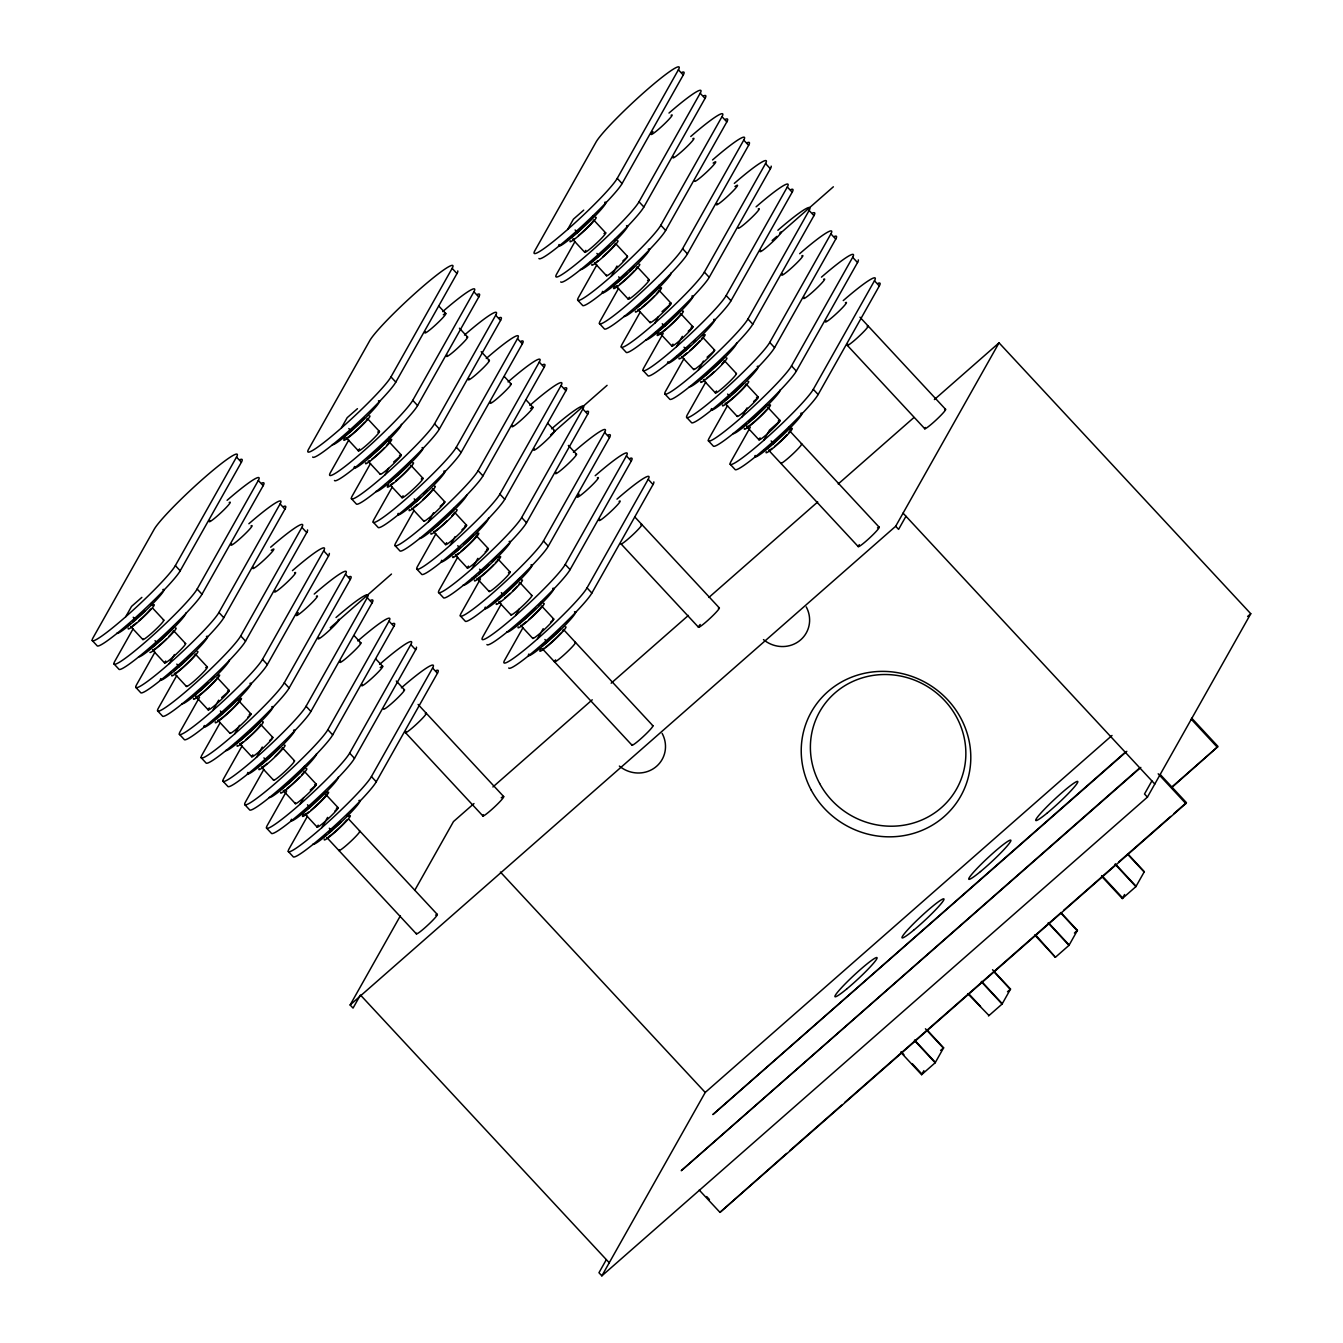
<?xml version="1.0" encoding="UTF-8"?>
<svg xmlns="http://www.w3.org/2000/svg" width="1343" height="1343" viewBox="0 0 1343 1343"><rect width="100%" height="100%" fill="white"/><g stroke="black" fill="none" stroke-linecap="round" stroke-linejoin="round"><path stroke-width="1.5" d="M92.231 640.51L97.082 645.714A57.145 5.456 -42.9 0 0 136.046 617.058A57.145 5.456 -42.9 0 0 180.197 570.809L241.371 462.261L236.519 457.056A57.145 5.456 -42.9 0 0 203.783 478.209A57.145 5.456 -42.9 0 0 154.176 529.31L93.02 637.858A57.145 5.456 -42.9 0 0 125.755 616.706L131.547 606.415L141.854 597.383M133.142 628.742L114.793 661.293A57.145 5.456 -42.9 0 0 147.545 640.141A57.145 5.456 -42.9 0 0 197.152 589.04L258.309 480.492L263.161 485.696L201.987 594.244A57.145 5.456 -42.9 0 1 157.819 640.51A57.145 5.456 -42.9 0 1 118.855 669.15L114.021 663.946M125.755 616.706A57.145 5.456 -42.9 0 0 175.362 565.604L236.519 457.056M154.932 652.178L136.583 684.745A57.145 5.456 -42.9 0 0 169.319 663.576A57.145 5.456 -42.9 0 0 218.926 612.475L280.099 503.927L284.934 509.148L223.777 617.696A57.145 5.456 -42.9 0 1 179.609 663.946A57.145 5.456 -42.9 0 1 140.646 692.602L135.811 687.381M169.319 663.576L174.422 654.545M176.722 675.613L158.373 708.181A57.145 5.456 -42.9 0 0 191.109 687.028A57.145 5.456 -42.9 0 0 240.716 635.927L301.873 527.379L306.724 532.583L245.551 641.131A57.145 5.456 -42.9 0 1 201.4 687.398A57.145 5.456 -42.9 0 1 162.436 716.037L157.584 710.833M312.684 457.006A57.145 5.456 -42.9 0 0 351.648 428.367A57.145 5.456 -42.9 0 0 395.816 382.1L456.973 273.552L452.138 268.348A57.145 5.456 -42.9 0 0 419.402 289.5A57.145 5.456 -42.9 0 0 369.778 340.602L308.621 449.15A57.145 5.456 -42.9 0 0 341.357 427.997L347.166 417.707L357.456 408.675M199.519 697.252L180.147 731.616A57.145 5.456 -42.9 0 0 212.882 710.464A57.145 5.456 -42.9 0 0 262.506 659.363L323.663 550.815L328.498 556.019L267.341 664.567A57.145 5.456 -42.9 0 1 223.173 710.833A57.145 5.456 -42.9 0 1 184.209 739.473L179.374 734.268M348.76 440.034L330.412 472.602A57.145 5.456 -42.9 0 0 363.147 451.433A57.145 5.456 -42.9 0 0 412.754 400.332L473.911 291.784L478.763 297.004L417.589 405.552A57.145 5.456 -42.9 0 1 373.438 451.802A57.145 5.456 -42.9 0 1 334.474 480.458M341.357 427.997A57.145 5.456 -42.9 0 0 390.964 376.896L452.138 268.348M212.882 710.464L218.691 700.173M220.286 722.5L201.937 755.068A57.145 5.456 -42.9 0 0 234.672 733.916A57.145 5.456 -42.9 0 0 284.28 682.798L345.453 574.25L350.288 579.471L289.131 688.019A57.145 5.456 -42.9 0 1 244.963 734.268A57.145 5.456 -42.9 0 1 205.999 762.925L201.165 757.704M370.534 463.469L352.185 496.037A57.145 5.456 -42.9 0 0 384.921 474.885A57.145 5.456 -42.9 0 0 434.544 423.784L495.701 315.236L500.536 320.44L439.379 428.988A57.145 5.456 -42.9 0 1 395.211 475.254A57.145 5.456 -42.9 0 1 356.248 503.894L351.413 498.689M234.672 733.916L239.507 725.338M384.921 474.885L388.614 468.338M242.076 745.936L223.727 778.504A57.145 5.456 -42.9 0 0 256.463 757.351A57.145 5.456 -42.9 0 0 306.07 706.25L367.227 597.702L372.078 602.906L310.904 711.454A57.145 5.456 -42.9 0 1 266.753 757.721A57.145 5.456 -42.9 0 1 227.79 786.36L222.938 781.156M392.324 486.921L373.975 519.472A57.145 5.456 -42.9 0 0 406.711 498.32A57.145 5.456 -42.9 0 0 456.318 447.219L517.491 338.671L522.326 343.875L461.169 452.423A57.145 5.456 -42.9 0 1 417.002 498.689A57.145 5.456 -42.9 0 1 378.038 527.329L373.186 522.125M256.463 757.351L262.254 747.061M538.946 258.46A57.145 5.456 -42.9 0 0 577.91 229.821A57.145 5.456 -42.9 0 0 622.078 183.555L683.251 75.007L678.4 69.802A57.145 5.456 -42.9 0 0 645.664 90.955A57.145 5.456 -42.9 0 0 596.057 142.056L534.9 250.604A57.145 5.456 -42.9 0 0 567.636 229.452L573.427 219.161L583.718 210.129M263.849 769.388L245.5 801.956A57.145 5.456 -42.9 0 0 278.236 780.787A57.145 5.456 -42.9 0 0 327.86 729.685L389.017 621.137L393.852 626.342L332.695 734.89A57.145 5.456 -42.9 0 1 288.527 781.156A57.145 5.456 -42.9 0 1 249.563 809.795L244.728 804.591M414.114 510.357L395.765 542.925A57.145 5.456 -42.9 0 0 428.501 521.755A57.145 5.456 -42.9 0 0 478.108 470.654L539.265 362.106L544.116 367.327L482.943 475.875A57.145 5.456 -42.9 0 1 438.775 522.125A57.145 5.456 -42.9 0 1 399.811 550.781L394.976 545.56M575.022 241.488L556.673 274.039A57.145 5.456 -42.9 0 0 589.409 252.887A57.145 5.456 -42.9 0 0 639.016 201.786L700.19 93.238L705.025 98.442L643.868 206.99A57.145 5.456 -42.9 0 1 599.7 253.256A57.145 5.456 -42.9 0 1 560.736 281.896M567.636 229.452A57.145 5.456 -42.9 0 0 617.243 178.35L678.4 69.802M428.501 521.755L433.588 512.724M286.663 791.01L267.291 825.391A57.145 5.456 -42.9 0 0 300.026 804.239A57.145 5.456 -42.9 0 0 349.633 753.121L410.807 644.573L415.642 649.794L354.485 758.342A57.145 5.456 -42.9 0 1 310.317 804.591A57.145 5.456 -42.9 0 1 271.353 833.248L266.502 828.027M435.887 533.792L417.539 566.36A57.145 5.456 -42.9 0 0 450.274 545.208A57.145 5.456 -42.9 0 0 499.881 494.106L561.055 385.559L565.89 390.763L504.733 499.311A57.145 5.456 -42.9 0 1 460.565 545.577A57.145 5.456 -42.9 0 1 421.601 574.216L416.766 569.012M596.812 264.924L578.464 297.491A57.145 5.456 -42.9 0 0 611.199 276.339A57.145 5.456 -42.9 0 0 660.806 225.221L721.98 116.673L726.815 121.894L665.641 230.442A57.145 5.456 -42.9 0 1 621.49 276.692A57.145 5.456 -42.9 0 1 582.526 305.348L577.675 300.127M300.026 804.239L303.719 797.675M450.274 545.208L455.109 536.629M611.199 276.339L616.991 266.032M307.429 816.259L289.081 848.826A57.145 5.456 -42.9 0 0 321.816 827.674A57.145 5.456 -42.9 0 0 371.423 776.573L432.58 668.025L437.432 673.229L376.258 781.777A57.145 5.456 -42.9 0 1 332.107 828.043A57.145 5.456 -42.9 0 1 293.143 856.683L288.292 851.479M457.678 557.244L439.329 589.812A57.145 5.456 -42.9 0 0 472.064 568.643A57.145 5.456 -42.9 0 0 521.672 517.542L582.845 408.994L587.68 414.198L526.506 522.746A57.145 5.456 -42.9 0 1 482.355 569.012A57.145 5.456 -42.9 0 1 443.391 597.652L438.54 592.448M618.586 288.359L600.237 320.927A57.145 5.456 -42.9 0 0 632.989 299.774A57.145 5.456 -42.9 0 0 682.597 248.673L743.753 140.125L748.605 145.329L687.431 253.877A57.145 5.456 -42.9 0 1 643.263 300.144A57.145 5.456 -42.9 0 1 604.3 328.783L599.465 323.579M321.816 827.674L327.608 817.383M472.064 568.643L477.856 558.352M480.475 578.867L461.119 613.247A57.145 5.456 -42.9 0 0 493.855 592.095A57.145 5.456 -42.9 0 0 543.462 540.977L604.619 432.429L609.47 437.65L548.297 546.198A57.145 5.456 -42.9 0 1 504.129 592.448A57.145 5.456 -42.9 0 1 465.165 621.104L460.33 615.883M640.376 311.811L622.027 344.379A57.145 5.456 -42.9 0 0 654.763 323.21A57.145 5.456 -42.9 0 0 704.37 272.109L765.544 163.561L770.378 168.765L709.222 277.313A57.145 5.456 -42.9 0 1 665.054 323.579A57.145 5.456 -42.9 0 1 626.09 352.219L621.255 347.014M654.763 323.21L658.456 316.663M501.241 604.115L482.892 636.683A57.145 5.456 -42.9 0 0 515.628 615.53A57.145 5.456 -42.9 0 0 565.235 564.429L626.409 455.881L631.244 461.085L570.087 569.633A57.145 5.456 -42.9 0 1 525.919 615.9A57.145 5.456 -42.9 0 1 486.955 644.539M663.19 333.433L643.817 367.814A57.145 5.456 -42.9 0 0 676.553 346.662A57.145 5.456 -42.9 0 0 726.16 295.544L787.317 186.996L792.169 192.217L730.995 300.765A57.145 5.456 -42.9 0 1 686.844 347.014A57.145 5.456 -42.9 0 1 647.88 375.671L643.028 370.45M515.628 615.53L519.321 608.983M676.553 346.662L682.345 336.354M523.031 627.567L504.683 660.135A57.145 5.456 -42.9 0 0 537.418 638.966A57.145 5.456 -42.9 0 0 587.025 587.865L648.199 479.317L653.034 484.521L591.86 593.069A57.145 5.456 -42.9 0 1 547.709 639.335A57.145 5.456 -42.9 0 1 508.745 667.975M683.94 358.682L665.591 391.249A57.145 5.456 -42.9 0 0 698.326 370.097A57.145 5.456 -42.9 0 0 747.95 318.996L809.107 210.448L813.942 215.652L752.785 324.2A57.145 5.456 -42.9 0 1 708.617 370.467A57.145 5.456 -42.9 0 1 669.653 399.106L664.819 393.902M537.418 638.966L543.21 628.675M698.326 370.097L703.43 361.049M609.252 1262.756L360.428 994.995L353.041 1008.089L350.137 1004.967L400.399 915.775M414.702 890.409L453.481 821.563L473.978 803.567M705.73 382.134L687.381 414.702A57.145 5.456 -42.9 0 0 720.117 393.533A57.145 5.456 -42.9 0 0 769.724 342.431L830.897 233.883L835.732 239.088L774.575 347.652A57.145 5.456 -42.9 0 1 730.407 393.902A57.145 5.456 -42.9 0 1 691.444 422.541L686.609 417.337M727.52 405.569L709.171 438.137A57.145 5.456 -42.9 0 0 741.907 416.985A57.145 5.456 -42.9 0 0 791.514 365.884L852.671 257.319L857.522 262.54L796.349 371.088A57.145 5.456 -42.9 0 1 752.198 417.337A57.145 5.456 -42.9 0 1 713.234 445.994L708.382 440.773M741.907 416.985L746.993 407.936M750.317 427.208L730.945 461.572A57.145 5.456 -42.9 0 0 763.68 440.42A57.145 5.456 -42.9 0 0 813.304 389.319L874.461 280.771L879.296 285.975L818.139 394.523A57.145 5.456 -42.9 0 1 773.971 440.789A57.145 5.456 -42.9 0 1 735.007 469.429L730.172 464.225M763.68 440.42L769.489 430.129L779.779 421.098M350.137 1004.967L895.68 526.255L999.041 342.834L1250.769 613.717L1147.426 797.121L601.865 1275.85L598.961 1272.728L606.348 1259.616M905.971 516.266L898.585 529.377L895.68 526.255M601.865 1275.85L705.226 1092.447L1112.021 735.477M699.233 1190.066L719.982 1212.376L786.612 1153.436M900.851 1052.375L921.6 1074.702L923.883 1070.64M921.6 1074.702L935.181 1062.766L943.609 1047.809L927.023 1029.947M967.749 993.652L988.851 1015.375M988.498 1015.98L1002.079 1004.06L1010.524 989.086L992.544 969.747M1151.891 780.904L1144.505 793.998L1147.426 797.121M1034.664 934.946L1055.413 957.274L1036.393 935.819M1055.413 957.274L1068.994 945.354L1077.422 930.38L1060.836 912.518M1101.562 876.24L1122.312 898.568L1124.595 894.505M1122.312 898.568L1135.893 886.632L1144.337 871.674L1127.734 853.812M719.982 1212.376L1185.852 803.567L1186.389 802.627L1160.1 774.357M1171.851 787.485L1218.017 746.49L1191.745 718.203M393.667 462.009L401.02 455.562M622.883 260.878L627.299 257M221.629 697.588L228.982 691.141M440.185 506.311L444.583 502.433M662.032 311.626L670.862 303.887M330.26 627.769L391.484 574.049M550.58 434.931L607.086 385.34M772.141 240.515L776.858 236.385M779.998 233.632L833.365 186.795M247.834 717.162L250.772 714.577M461.958 529.746L466.374 525.885M688.237 331.201L692.635 327.323M269.607 740.597L272.545 738.029M485.209 551.906L488.164 549.321M707.073 357.221L714.426 350.775M310.233 790.07L316.125 784.9M753.591 401.523L757.989 397.646M334.961 810.92L337.899 808.352M550.563 622.229L553.517 619.643M492.915 786.964L592.246 699.804M611.166 683.201L688.422 615.396M708.919 597.417L817.719 501.946M838.217 483.967L913.895 417.555M934.392 399.559L999.041 342.834M1247.613 616.487L1250.769 613.717M1125.787 751.778L712.881 1114.572L1126.827 751.325M1139.787 767.86L681.254 1170.71L1140.828 767.424M1172.372 786.545L1216.439 747.866M789.751 1150.682L841.692 1105.104M844.848 1102.334L1060.466 913.122M1063.622 910.369L1115.563 864.791M1118.702 862.021L1170.643 816.443M1173.799 813.69L1186.389 802.627M940.604 1050.444L943.609 1047.809M1007.502 991.738L1010.524 989.086M1074.417 933.032L1077.422 930.38M859.956 317.2L945.489 409.229M847.383 345.436L924.84 428.786M1191.207 719.143L1217.497 747.43M617.243 178.35L622.078 183.555M639.016 201.786L643.868 206.99M660.806 225.221L665.641 230.442M682.597 248.673L687.431 253.877M704.37 272.109L709.222 277.313M726.16 295.544L730.995 300.765M747.95 318.996L752.785 324.2M769.724 342.431L774.575 347.652M791.514 365.884L796.349 371.088M813.304 389.319L818.139 394.523M1158.186 773.803L1185.852 803.567M903.067 513.144L1154.795 784.027M605.71 232.91L593.606 219.883A14.286 1.36 -42.9 0 1 578.413 235.529M615.379 243.318L627.483 256.345M637.17 266.77L649.273 279.78M671.047 303.233L658.96 290.206A14.286 1.36 -42.9 0 1 656.324 293.949M692.837 326.668L680.733 313.641A14.286 1.36 -42.9 0 1 672.239 323.344A14.286 1.36 -42.9 0 1 660.286 333.03M702.523 337.093L714.627 350.103M724.297 360.528L736.4 373.555M746.087 383.964L758.191 396.991M779.981 420.426L767.877 407.416A14.286 1.36 -42.9 0 1 767.676 408.071M879.212 527.228L789.65 430.851A14.286 1.36 -42.9 0 1 788.559 432.782M575.106 229.972L577.524 232.591M596.896 253.424L599.314 256.026M618.67 276.859L621.087 279.462M662.25 323.747L664.667 326.349M684.023 347.182L686.441 349.784M727.604 394.07L730.021 396.672M771.167 440.957L773.585 443.559M572.622 239.272L584.725 252.283M606.516 275.735L594.412 262.708A14.286 1.36 -42.9 0 0 594.932 262.708M616.185 286.143L628.289 299.17M650.079 322.605L637.975 309.595A14.286 1.36 -42.9 0 0 639.688 308.924M659.766 333.03L671.869 346.058M681.539 356.466L693.643 369.493M715.433 392.945L703.329 379.918A14.286 1.36 -42.9 0 0 705.041 379.246M725.119 403.353L737.206 416.38M746.893 426.805L758.996 439.816M768.683 450.241L858.244 546.601M1127.549 854.148L1144.152 872.01M1115.345 863.985L1136.094 886.296M1115.16 864.321L1135.893 886.632M1101.915 875.619L1122.664 897.947M1060.651 912.854L1077.237 930.716M1048.43 922.691L1069.179 945.019M1048.245 923.027L1068.994 945.354M438.976 306.221L445.708 313.456M459.424 328.212L467.482 336.908M481.197 351.665L489.272 360.344M504.33 376.544L511.045 383.779M526.12 399.996L532.835 407.231M547.894 423.431L554.625 430.667M568.341 445.423L576.399 454.102M635.038 517.206L719.21 607.775M621.121 543.982L698.578 627.332M993.736 971.56L1010.339 989.422M981.532 981.397L1002.281 1003.725M981.347 981.733L1002.079 1004.06M969.478 994.525L980.541 1006.444M390.964 376.896L395.816 382.1M412.754 400.332L417.589 405.552M434.544 423.784L439.379 428.988M456.318 447.219L461.169 452.423M478.108 470.654L482.943 475.875M499.881 494.106L504.733 499.311M521.672 517.542L526.506 522.746M543.462 540.977L548.297 546.198M565.235 564.429L570.087 569.633M587.025 587.865L591.86 593.069M367.327 418.428L379.431 431.456M389.117 441.864L401.221 454.891M422.995 478.343L410.891 465.316A14.286 1.36 -42.9 0 1 410.706 465.971M432.681 488.751L444.785 501.778M454.471 512.187L466.575 525.214M488.348 548.666L476.245 535.639A14.286 1.36 -42.9 0 1 461.052 551.285M510.139 572.101L498.035 559.074A14.286 1.36 -42.9 0 1 497.833 559.746M531.929 595.537L519.825 582.526A14.286 1.36 -42.9 0 1 518.734 584.457M541.598 605.962L553.702 618.989M563.389 629.397L652.95 725.774M925.445 1028.788L943.424 1048.144M348.827 428.535L351.262 431.137M414.181 498.857L416.615 501.459M457.762 545.728L460.179 548.347M479.535 569.18L481.969 571.782M501.325 592.616L503.743 595.218M544.889 639.503L547.323 642.105M914.617 1040.12L935.366 1062.431M914.432 1040.456L935.181 1062.766M346.36 437.818L358.447 450.845M368.133 461.253L380.237 474.28M391.266 486.149L402.027 497.716M411.697 508.141L423.8 521.168M445.591 544.603L433.487 531.576A14.286 1.36 -42.9 0 0 447.303 520.614M455.277 555.028L467.381 568.039M489.154 591.491L477.05 578.464A14.286 1.36 -42.9 0 0 477.571 578.464M498.841 601.899L510.944 614.926M532.735 638.378L520.631 625.351A14.286 1.36 -42.9 0 0 521.151 625.351M542.404 648.787L631.965 745.164M901.187 1051.754L903.957 1054.725M912.25 1063.656L921.936 1074.081M354.082 635.575L360.797 642.81M375.855 659.01L382.587 666.246M396.303 681.019L404.377 689.698M418.093 704.454L503.608 796.483M405.519 732.69L482.976 816.04M500.419 872.06L705.226 1092.447M175.362 565.604L180.197 570.809M197.152 589.04L201.987 594.244M218.926 612.475L223.777 617.696M240.716 635.927L245.551 641.131M262.506 659.363L267.341 664.567M284.28 682.798L289.131 688.019M306.07 706.25L310.904 711.454M327.86 729.685L332.695 734.89M349.633 753.121L354.485 758.342M371.423 776.573L376.258 781.777M706.67 1196.563L709.44 1199.534M153.068 608.58L163.829 620.147M185.603 643.599L173.516 630.572A14.286 1.36 -42.9 0 1 168.798 636.532M195.289 654.007L207.393 667.035M229.183 690.487L217.079 677.46A14.286 1.36 -42.9 0 1 216.878 678.114M238.853 700.895L250.956 713.922M260.643 724.347L272.747 737.357M282.433 747.782L294.537 760.809M304.206 771.218L316.31 784.245M325.996 794.67L338.1 807.68M349.13 819.549L437.348 914.482M133.226 617.226L135.643 619.828M155.016 640.678L157.433 643.28M176.806 664.114L179.223 666.716M220.37 711.001L222.787 713.603M263.933 757.872L266.35 760.491M307.497 804.759L309.931 807.361M329.287 828.211L331.704 830.813M142.845 639.537L130.741 626.526A14.286 1.36 -42.9 0 0 131.261 626.526M152.531 649.962L164.635 662.989M174.321 673.397L186.425 686.424M196.095 696.849L208.199 709.859M217.885 720.284L229.989 733.312M251.762 756.747L239.675 743.72A14.286 1.36 -42.9 0 0 243.184 741.789M261.449 767.172L273.552 780.182M295.342 803.634L283.239 790.607A14.286 1.36 -42.9 0 0 284.951 789.953M305.029 814.043L317.116 827.07M416.364 933.855L326.802 837.495A14.286 1.36 -42.9 0 0 327.323 837.495M806.253 606.918A28.572 27.246 29.4 0 1 799.32 640.947A28.572 27.246 29.4 0 1 763.462 639.604M501.241 797.792A14.286 1.36 -42.9 0 1 495.265 806.27A14.286 1.36 -42.9 0 1 483.362 814.714M944.616 409.565A14.286 1.36 -42.9 0 1 935.769 420.309A14.286 1.36 -42.9 0 1 925.243 427.46M867.158 326.215A14.286 1.36 -42.9 0 1 858.311 336.959A14.286 1.36 -42.9 0 1 847.786 344.127M801.234 443.878A14.286 1.36 -42.9 0 1 791.9 454.841A14.286 1.36 -42.9 0 1 780.971 462.596M877.499 527.883A14.286 1.36 -42.9 0 1 869.357 538.19A14.286 1.36 -42.9 0 1 859.335 544.67M778.252 421.098A14.286 1.36 -42.9 0 1 770.11 431.405A14.286 1.36 -42.9 0 1 760.088 437.885M756.478 397.646A14.286 1.36 -42.9 0 1 749.696 406.694A14.286 1.36 -42.9 0 1 737.408 415.726M691.125 327.323A14.286 1.36 -42.9 0 1 682.983 337.647A14.286 1.36 -42.9 0 1 672.961 344.11M714.107 350.103A14.286 1.36 -42.9 0 1 704.756 361.082A14.286 1.36 -42.9 0 1 693.844 368.838M669.334 303.887A14.286 1.36 -42.9 0 1 662.552 312.919A14.286 1.36 -42.9 0 1 650.281 321.951M626.963 256.345A14.286 1.36 -42.9 0 1 617.629 267.307A14.286 1.36 -42.9 0 1 606.7 275.063M615.195 243.99A14.286 1.36 -42.9 0 1 602.789 256.765M597.92 260.777A14.286 1.36 -42.9 0 1 596.124 262.053M703.732 95.806A57.145 5.456 -42.9 0 1 705.025 98.442M692.887 138.682A14.286 1.36 -42.9 0 1 684.04 149.426A14.286 1.36 -42.9 0 1 673.514 156.594M668.982 113.064A57.145 5.456 -42.9 0 1 700.19 93.238M617.36 240.901A17.862 1.712 -42.9 0 1 605.676 254.616A17.862 1.712 -42.9 0 1 592.028 264.302M615.346 239.121A17.862 1.712 -42.9 0 1 614.221 240.716M609.705 245.735A17.862 1.712 -42.9 0 1 590.013 262.523M626.493 225.792A32.148 3.072 -42.9 0 1 608.53 247.599A32.148 3.072 -42.9 0 1 580.461 269.406M724.112 361.183A14.286 1.36 -42.9 0 1 721.678 364.272M714.442 371.491A14.286 1.36 -42.9 0 1 706.838 377.971M812.649 213A57.145 5.456 -42.9 0 1 813.942 215.652M801.821 255.892A14.286 1.36 -42.9 0 1 792.974 266.636A14.286 1.36 -42.9 0 1 782.432 273.787M777.899 230.274A57.145 5.456 -42.9 0 1 809.107 210.448M735.88 373.555A14.286 1.36 -42.9 0 1 725.17 385.777A14.286 1.36 -42.9 0 1 716.524 390.998M726.278 358.111A17.862 1.712 -42.9 0 1 714.594 371.826A17.862 1.712 -42.9 0 1 700.945 381.513M724.263 356.331A17.862 1.712 -42.9 0 1 713.888 367.613A17.862 1.712 -42.9 0 1 700.442 378.911M736.585 343.002A32.148 3.072 -42.9 0 1 714.392 367.68A32.148 3.072 -42.9 0 1 689.379 386.616M745.902 384.635A14.286 1.36 -42.9 0 1 736.233 394.943A14.286 1.36 -42.9 0 1 725.64 403.353M834.439 236.452A57.145 5.456 -42.9 0 1 835.732 239.088M823.595 279.327A14.286 1.36 -42.9 0 1 814.748 290.071A14.286 1.36 -42.9 0 1 804.222 297.239M799.673 253.709A57.145 5.456 -42.9 0 1 830.897 233.883M748.068 381.546A17.862 1.712 -42.9 0 1 736.384 395.262A17.862 1.712 -42.9 0 1 722.735 404.948M742.998 383.611A17.862 1.712 -42.9 0 1 731.666 394.741M730.542 395.732A17.862 1.712 -42.9 0 1 724.465 400.751M722.215 402.346A17.862 1.712 -42.9 0 1 720.721 403.169M757.2 366.438A32.148 3.072 -42.9 0 1 736.165 391.132A32.148 3.072 -42.9 0 1 711.605 408.574M636.968 267.425A14.286 1.36 -42.9 0 1 636.078 268.701M634.534 270.497A14.286 1.36 -42.9 0 1 619.711 284.212M617.914 285.488A14.286 1.36 -42.9 0 1 616.706 286.143M725.522 119.242A57.145 5.456 -42.9 0 1 726.815 121.894M713.167 163.091A14.286 1.36 -42.9 0 1 708.516 170.309A14.286 1.36 -42.9 0 1 694.734 181.003M690.755 136.499A57.145 5.456 -42.9 0 1 721.98 116.673M647.544 280.452A14.286 1.36 -42.9 0 1 639.402 290.76A14.286 1.36 -42.9 0 1 629.38 297.239M639.134 264.336A17.862 1.712 -42.9 0 1 625.737 279.613A17.862 1.712 -42.9 0 1 614.926 286.143M634.081 266.418A17.862 1.712 -42.9 0 1 629.481 271.202M627.315 273.317A17.862 1.712 -42.9 0 1 611.804 285.975M648.266 249.227A32.148 3.072 -42.9 0 1 627.248 273.922A32.148 3.072 -42.9 0 1 602.688 291.364M654.242 296.165A14.286 1.36 -42.9 0 1 641.484 307.648M747.296 142.677A57.145 5.456 -42.9 0 1 748.605 145.329M734.957 186.543A14.286 1.36 -42.9 0 1 728.98 195.037A14.286 1.36 -42.9 0 1 717.078 203.464M712.545 159.951A57.145 5.456 -42.9 0 1 743.753 140.125M659.43 288.611A17.862 1.712 -42.9 0 1 650.952 299.892A17.862 1.712 -42.9 0 1 635.592 311.19M659.161 285.169A17.862 1.712 -42.9 0 1 651.791 294.134A17.862 1.712 -42.9 0 1 637.321 306.993M671.231 272.679A32.148 3.072 -42.9 0 1 649.038 297.357A32.148 3.072 -42.9 0 1 624.025 316.293M702.322 337.748A14.286 1.36 -42.9 0 1 701.432 339.024M699.888 340.837A14.286 1.36 -42.9 0 1 689.916 350.523M687.331 352.739A14.286 1.36 -42.9 0 1 683.268 355.811M790.876 189.564A57.145 5.456 -42.9 0 1 792.169 192.217M780.031 232.44A14.286 1.36 -42.9 0 1 771.184 243.184A14.286 1.36 -42.9 0 1 760.642 250.352M756.109 206.822A57.145 5.456 -42.9 0 1 787.317 186.996M702.993 335.481A17.862 1.712 -42.9 0 1 694.516 346.779A17.862 1.712 -42.9 0 1 679.172 358.077M695.859 340.501A17.862 1.712 -42.9 0 1 693.76 342.583M690.403 345.772A17.862 1.712 -42.9 0 1 677.157 356.298M713.62 319.55A32.148 3.072 -42.9 0 1 692.602 344.244A32.148 3.072 -42.9 0 1 668.042 361.687M771.167 166.129A57.145 5.456 -42.9 0 1 770.378 168.765M758.241 209.004A14.286 1.36 -42.9 0 1 750.754 218.473A14.286 1.36 -42.9 0 1 738.314 227.89M734.319 183.387A57.145 5.456 -42.9 0 1 765.544 163.561M682.714 311.223A17.862 1.712 -42.9 0 1 669.318 326.5A17.862 1.712 -42.9 0 1 658.506 333.03M679.575 311.039A17.862 1.712 -42.9 0 1 668.613 322.337M667.471 323.378A17.862 1.712 -42.9 0 1 659.111 330.428M656.861 332.023A17.862 1.712 -42.9 0 1 654.712 332.846M691.846 296.115A32.148 3.072 -42.9 0 1 673.884 317.922A32.148 3.072 -42.9 0 1 645.815 339.729M787.032 434.595A14.286 1.36 -42.9 0 1 774.475 446.497M772.191 448.31A14.286 1.36 -42.9 0 1 769.203 450.241M878.003 283.339A57.145 5.456 -42.9 0 1 879.296 285.975M843.253 300.597A57.145 5.456 -42.9 0 1 874.461 280.771M790.137 429.256A17.862 1.712 -42.9 0 1 781.66 440.554A17.862 1.712 -42.9 0 1 766.299 451.836M789.617 426.654A17.862 1.712 -42.9 0 1 771.923 444.516M770.865 445.389A17.862 1.712 -42.9 0 1 764.285 450.056M800.764 413.325A32.148 3.072 -42.9 0 1 779.746 438.003A32.148 3.072 -42.9 0 1 755.169 455.462M766.786 409.346A14.286 1.36 -42.9 0 1 753.943 421.987A14.286 1.36 -42.9 0 1 747.094 426.134M858.295 259.887A57.145 5.456 -42.9 0 1 857.522 262.54M845.385 302.763A14.286 1.36 -42.9 0 1 836.538 313.507A14.286 1.36 -42.9 0 1 825.995 320.675M821.463 277.145A57.145 5.456 -42.9 0 1 852.671 257.319M768.347 405.804A17.862 1.712 -42.9 0 1 759.869 417.102A17.862 1.712 -42.9 0 1 744.526 428.4M766.719 404.797A17.862 1.712 -42.9 0 1 749.092 421.937M746.255 424.203A17.862 1.712 -42.9 0 1 744.005 425.798M742.511 426.621A17.862 1.712 -42.9 0 1 741.856 426.621M780.149 389.873A32.148 3.072 -42.9 0 1 757.956 414.567A32.148 3.072 -42.9 0 1 732.942 433.504M574.334 238.601A14.286 1.36 -42.9 0 1 573.142 239.272M681.942 72.354A57.145 5.456 -42.9 0 1 683.251 75.007M671.114 115.246A14.286 1.36 -42.9 0 1 660.89 127.232A14.286 1.36 -42.9 0 1 652.95 131.597M603.981 233.564A14.286 1.36 -42.9 0 1 595.839 243.872A14.286 1.36 -42.9 0 1 585.817 250.352M595.57 217.448A17.862 1.712 -42.9 0 1 583.886 231.164A17.862 1.712 -42.9 0 1 570.238 240.867M593.556 215.686A17.862 1.712 -42.9 0 1 581.469 228.562A17.862 1.712 -42.9 0 1 568.223 239.088M604.703 202.357A32.148 3.072 -42.9 0 1 583.685 227.034A32.148 3.072 -42.9 0 1 559.108 244.476M640.896 524.76A14.286 1.36 -42.9 0 1 633.409 534.229A14.286 1.36 -42.9 0 1 620.953 543.646M718.354 608.11A14.286 1.36 -42.9 0 1 708.13 620.097A14.286 1.36 -42.9 0 1 700.207 624.461M574.972 642.424A14.286 1.36 -42.9 0 1 564.261 654.645A14.286 1.36 -42.9 0 1 555.599 659.866M652.429 725.774A14.286 1.36 -42.9 0 1 643.079 736.736A14.286 1.36 -42.9 0 1 632.167 744.492M553.182 618.989A14.286 1.36 -42.9 0 1 543.848 629.951A14.286 1.36 -42.9 0 1 532.919 637.707M531.408 595.537A14.286 1.36 -42.9 0 1 522.058 606.516A14.286 1.36 -42.9 0 1 511.146 614.271M464.846 525.885A14.286 1.36 -42.9 0 1 456.704 536.193A14.286 1.36 -42.9 0 1 446.682 542.673M486.636 549.321A14.286 1.36 -42.9 0 1 478.494 559.628A14.286 1.36 -42.9 0 1 468.472 566.108M444.264 501.778A14.286 1.36 -42.9 0 1 434.931 512.741A14.286 1.36 -42.9 0 1 424.002 520.496M399.492 455.546A14.286 1.36 -42.9 0 1 392.71 464.594A14.286 1.36 -42.9 0 1 380.438 473.626M388.597 441.864A14.286 1.36 -42.9 0 1 386.482 445.607M384.417 447.823A14.286 1.36 -42.9 0 1 371.658 459.323M369.862 460.599A14.286 1.36 -42.9 0 1 368.654 461.253M477.453 294.352A57.145 5.456 -42.9 0 1 478.763 297.004M466.625 337.227A14.286 1.36 -42.9 0 1 457.778 347.971A14.286 1.36 -42.9 0 1 447.236 355.14M442.703 311.61A57.145 5.456 -42.9 0 1 473.911 291.784M389.588 440.269A17.862 1.712 -42.9 0 1 381.11 451.567A17.862 1.712 -42.9 0 1 365.766 462.848M389.319 436.844A17.862 1.712 -42.9 0 1 389.067 437.667M387.942 439.262A17.862 1.712 -42.9 0 1 371.373 455.529M370.332 456.402A17.862 1.712 -42.9 0 1 367.495 458.651M401.389 424.338A32.148 3.072 -42.9 0 1 376.107 451.852A32.148 3.072 -42.9 0 1 354.619 466.474M496.944 561.021A14.286 1.36 -42.9 0 1 495.399 562.818M493.334 565.034A14.286 1.36 -42.9 0 1 478.779 577.809M586.387 411.562A57.145 5.456 -42.9 0 1 587.68 414.198M575.543 454.438A14.286 1.36 -42.9 0 1 566.696 465.182A14.286 1.36 -42.9 0 1 556.153 472.35M551.62 428.82A57.145 5.456 -42.9 0 1 582.845 408.994M508.426 572.756A14.286 1.36 -42.9 0 1 501.644 581.788A14.286 1.36 -42.9 0 1 489.356 590.819M498.505 557.479A17.862 1.712 -42.9 0 1 490.027 568.777A17.862 1.712 -42.9 0 1 474.683 580.058M496.876 556.472A17.862 1.712 -42.9 0 1 492.361 561.492M489.272 564.58A17.862 1.712 -42.9 0 1 479.25 573.612M476.412 575.862A17.862 1.712 -42.9 0 1 472.014 578.279M509.131 541.548A32.148 3.072 -42.9 0 1 491.185 563.355A32.148 3.072 -42.9 0 1 463.1 585.162M517.189 586.27A14.286 1.36 -42.9 0 1 512.657 590.937M509.954 593.488A14.286 1.36 -42.9 0 1 504.632 598.172M500.553 601.244A14.286 1.36 -42.9 0 1 499.361 601.899M608.161 434.998A57.145 5.456 -42.9 0 1 609.47 437.65M597.333 477.873A14.286 1.36 -42.9 0 1 587.109 489.876A14.286 1.36 -42.9 0 1 579.169 494.224M573.411 452.255A57.145 5.456 -42.9 0 1 604.619 432.429M521.789 580.092A17.862 1.712 -42.9 0 1 510.122 593.807A17.862 1.712 -42.9 0 1 496.457 603.511M519.775 578.313A17.862 1.712 -42.9 0 1 502.081 596.174M501.04 597.047A17.862 1.712 -42.9 0 1 494.442 601.731M530.921 564.983A32.148 3.072 -42.9 0 1 509.904 589.678A32.148 3.072 -42.9 0 1 485.327 607.12M409.8 467.246A14.286 1.36 -42.9 0 1 395.715 480.962M393.432 482.758A14.286 1.36 -42.9 0 1 390.444 484.705M499.243 317.787A57.145 5.456 -42.9 0 1 500.536 320.44M488.399 360.679A14.286 1.36 -42.9 0 1 479.552 371.407A14.286 1.36 -42.9 0 1 469.026 378.575M464.493 335.062A57.145 5.456 -42.9 0 1 495.701 315.236M421.282 478.998A14.286 1.36 -42.9 0 1 413.14 489.305A14.286 1.36 -42.9 0 1 403.118 495.785M412.872 462.882A17.862 1.712 -42.9 0 1 399.475 478.175A17.862 1.712 -42.9 0 1 388.664 484.705M410.857 461.102A17.862 1.712 -42.9 0 1 389.269 482.103M385.525 484.521A17.862 1.712 -42.9 0 1 384.87 484.521M422.004 447.79A32.148 3.072 -42.9 0 1 404.042 469.597A32.148 3.072 -42.9 0 1 375.973 491.404M432.48 489.423A14.286 1.36 -42.9 0 1 422.827 499.73M417.488 504.397A14.286 1.36 -42.9 0 1 413.426 507.486M521.034 341.24A57.145 5.456 -42.9 0 1 522.326 343.875M510.189 384.115A14.286 1.36 -42.9 0 1 501.342 394.859A14.286 1.36 -42.9 0 1 490.816 402.027M486.267 358.497A57.145 5.456 -42.9 0 1 517.491 338.671M434.662 486.334A17.862 1.712 -42.9 0 1 422.978 500.049A17.862 1.712 -42.9 0 1 409.33 509.736M427.007 491.169A17.862 1.712 -42.9 0 1 423.918 494.241M420.56 497.447A17.862 1.712 -42.9 0 1 407.315 507.956M443.778 471.225A32.148 3.072 -42.9 0 1 422.76 495.903A32.148 3.072 -42.9 0 1 398.2 513.362M458.786 553.081A14.286 1.36 -42.9 0 1 455.797 555.028M564.597 388.11A57.145 5.456 -42.9 0 1 565.89 390.763M553.752 431.002A14.286 1.36 -42.9 0 1 544.905 441.746A14.286 1.36 -42.9 0 1 534.38 448.898M529.847 405.385A57.145 5.456 -42.9 0 1 561.055 385.559M476.731 534.044A17.862 1.712 -42.9 0 1 468.254 545.325A17.862 1.712 -42.9 0 1 452.893 556.623M473.172 535.286A17.862 1.712 -42.9 0 1 464.124 544.318M460.699 547.407A17.862 1.712 -42.9 0 1 454.622 552.426M452.373 554.021A17.862 1.712 -42.9 0 1 450.879 554.844M488.516 518.113A32.148 3.072 -42.9 0 1 463.234 545.611A32.148 3.072 -42.9 0 1 441.763 560.249M454.27 512.858A14.286 1.36 -42.9 0 1 451.836 515.93M542.807 364.675A57.145 5.456 -42.9 0 1 544.116 367.327M530.468 408.524A14.286 1.36 -42.9 0 1 524.492 417.018A14.286 1.36 -42.9 0 1 512.59 425.462M508.057 381.932A57.145 5.456 -42.9 0 1 539.265 362.106M456.435 509.769A17.862 1.712 -42.9 0 1 444.768 523.485A17.862 1.712 -42.9 0 1 431.103 533.171M454.421 507.99A17.862 1.712 -42.9 0 1 438.926 523.955M437.818 524.928A17.862 1.712 -42.9 0 1 430.599 530.569M466.743 494.66A32.148 3.072 -42.9 0 1 444.55 519.355A32.148 3.072 -42.9 0 1 419.536 538.291M563.187 630.068A14.286 1.36 -42.9 0 1 562.297 631.344M560.753 633.141A14.286 1.36 -42.9 0 1 545.929 646.856M544.133 648.132A14.286 1.36 -42.9 0 1 542.925 648.787M653.806 481.885A57.145 5.456 -42.9 0 1 653.034 484.521M616.974 499.143A57.145 5.456 -42.9 0 1 648.199 479.317M565.353 626.98A17.862 1.712 -42.9 0 1 551.956 642.256A17.862 1.712 -42.9 0 1 541.145 648.787M560.3 629.044A17.862 1.712 -42.9 0 1 555.7 633.846M554.625 634.903A17.862 1.712 -42.9 0 1 541.766 646.184M539.517 647.779A17.862 1.712 -42.9 0 1 538.023 648.602M574.485 611.871A32.148 3.072 -42.9 0 1 553.467 636.565A32.148 3.072 -42.9 0 1 528.907 654.007M541.414 606.616A14.286 1.36 -42.9 0 1 529.008 619.392M526.406 621.608A14.286 1.36 -42.9 0 1 522.343 624.68M629.951 458.433A57.145 5.456 -42.9 0 1 631.244 461.085M619.106 501.325A14.286 1.36 -42.9 0 1 610.259 512.069A14.286 1.36 -42.9 0 1 599.733 519.221M595.201 475.707A57.145 5.456 -42.9 0 1 626.409 455.881M543.579 603.544A17.862 1.712 -42.9 0 1 531.895 617.243A17.862 1.712 -42.9 0 1 518.247 626.946M541.565 601.765A17.862 1.712 -42.9 0 1 538.526 605.609M535.924 608.379A17.862 1.712 -42.9 0 1 517.726 624.344M552.712 588.435A32.148 3.072 -42.9 0 1 534.749 610.242A32.148 3.072 -42.9 0 1 506.68 632.049M367.126 419.083A14.286 1.36 -42.9 0 1 366.236 420.359M364.692 422.172A14.286 1.36 -42.9 0 1 346.863 437.818M457.762 270.917A57.145 5.456 -42.9 0 1 456.973 273.552M443.324 314.766A14.286 1.36 -42.9 0 1 437.348 323.26A14.286 1.36 -42.9 0 1 425.462 331.704M377.719 432.11A14.286 1.36 -42.9 0 1 369.577 442.418A14.286 1.36 -42.9 0 1 359.538 448.898M369.308 416.011A17.862 1.712 -42.9 0 1 355.912 431.288A17.862 1.712 -42.9 0 1 345.101 437.818M364.238 418.076A17.862 1.712 -42.9 0 1 359.639 422.877M358.564 423.918A17.862 1.712 -42.9 0 1 341.961 437.633M378.424 400.902A32.148 3.072 -42.9 0 1 360.478 422.709A32.148 3.072 -42.9 0 1 332.409 444.516M425.295 713.469A14.286 1.36 -42.9 0 1 416.448 724.213A14.286 1.36 -42.9 0 1 405.905 731.364M359.37 831.132A14.286 1.36 -42.9 0 1 350.019 842.095A14.286 1.36 -42.9 0 1 339.108 849.85M435.619 915.137A14.286 1.36 -42.9 0 1 428.837 924.169A14.286 1.36 -42.9 0 1 416.565 933.2M336.388 808.352A14.286 1.36 -42.9 0 1 328.246 818.659A14.286 1.36 -42.9 0 1 318.207 825.139M314.598 784.9A14.286 1.36 -42.9 0 1 307.816 793.948A14.286 1.36 -42.9 0 1 295.527 802.963M249.244 714.577A14.286 1.36 -42.9 0 1 242.462 723.608A14.286 1.36 -42.9 0 1 230.173 732.64M272.226 737.357A14.286 1.36 -42.9 0 1 261.516 749.595A14.286 1.36 -42.9 0 1 252.87 754.816M227.454 691.141A14.286 1.36 -42.9 0 1 219.312 701.449A14.286 1.36 -42.9 0 1 209.29 707.929M185.082 643.599A14.286 1.36 -42.9 0 1 174.372 655.82A14.286 1.36 -42.9 0 1 165.726 661.041M166.347 638.999A14.286 1.36 -42.9 0 1 153.052 649.962M261.851 483.06A57.145 5.456 -42.9 0 1 263.161 485.696M251.023 525.936A14.286 1.36 -42.9 0 1 242.176 536.68A14.286 1.36 -42.9 0 1 231.634 543.848M227.101 500.318A57.145 5.456 -42.9 0 1 258.309 480.492M175.48 628.155A17.862 1.712 -42.9 0 1 165.508 640.275A17.862 1.712 -42.9 0 1 149.912 652.379M173.465 626.375A17.862 1.712 -42.9 0 1 161.378 639.268A17.862 1.712 -42.9 0 1 148.133 649.777M185.787 613.046A32.148 3.072 -42.9 0 1 163.594 637.724A32.148 3.072 -42.9 0 1 138.581 656.66M282.231 748.437A14.286 1.36 -42.9 0 1 275.265 756.193M267.24 763.428A14.286 1.36 -42.9 0 1 261.969 767.172M370.769 600.254A57.145 5.456 -42.9 0 1 372.078 602.906M359.941 643.146A14.286 1.36 -42.9 0 1 351.094 653.89A14.286 1.36 -42.9 0 1 340.551 661.041M336.019 617.528A57.145 5.456 -42.9 0 1 367.227 597.702M294.016 760.809A14.286 1.36 -42.9 0 1 284.666 771.772A14.286 1.36 -42.9 0 1 273.754 779.528M284.397 745.348A17.862 1.712 -42.9 0 1 272.73 759.064A17.862 1.712 -42.9 0 1 259.081 768.767M279.344 747.43A17.862 1.712 -42.9 0 1 273.67 753.272M272.579 754.33A17.862 1.712 -42.9 0 1 257.067 766.987M293.529 730.256A32.148 3.072 -42.9 0 1 272.511 754.934A32.148 3.072 -42.9 0 1 247.935 772.393M304.022 771.889A14.286 1.36 -42.9 0 1 301.587 774.961M299.506 777.177A14.286 1.36 -42.9 0 1 286.747 788.677M392.559 623.706A57.145 5.456 -42.9 0 1 393.852 626.342M380.22 667.555A14.286 1.36 -42.9 0 1 374.244 676.049A14.286 1.36 -42.9 0 1 362.341 684.494M357.809 640.964A57.145 5.456 -42.9 0 1 389.017 621.137M306.187 768.8A17.862 1.712 -42.9 0 1 294.503 782.516A17.862 1.712 -42.9 0 1 280.855 792.202M304.408 766.198A17.862 1.712 -42.9 0 1 295.46 776.724A17.862 1.712 -42.9 0 1 280.334 789.6M316.478 753.692A32.148 3.072 -42.9 0 1 294.302 778.386A32.148 3.072 -42.9 0 1 269.288 797.306M195.104 654.679A14.286 1.36 -42.9 0 1 185.435 664.986A14.286 1.36 -42.9 0 1 174.842 673.397M283.642 506.496A57.145 5.456 -42.9 0 1 284.934 509.148M271.286 550.345A14.286 1.36 -42.9 0 1 265.31 558.839A14.286 1.36 -42.9 0 1 253.424 567.283M248.875 523.753A57.145 5.456 -42.9 0 1 280.099 503.927M205.68 667.706A14.286 1.36 -42.9 0 1 198.898 676.738A14.286 1.36 -42.9 0 1 186.61 685.769M197.27 651.59A17.862 1.712 -42.9 0 1 185.586 665.305A17.862 1.712 -42.9 0 1 171.938 674.992M192.2 653.672A17.862 1.712 -42.9 0 1 186.526 659.514M185.435 660.571A17.862 1.712 -42.9 0 1 173.667 670.795M171.417 672.39A17.862 1.712 -42.9 0 1 169.923 673.229M206.402 636.481A32.148 3.072 -42.9 0 1 185.368 661.176A32.148 3.072 -42.9 0 1 160.807 678.618M215.988 679.39A14.286 1.36 -42.9 0 1 203.146 692.048A14.286 1.36 -42.9 0 1 196.296 696.178M307.497 529.931A57.145 5.456 -42.9 0 1 306.724 532.583M294.587 572.823A14.286 1.36 -42.9 0 1 285.74 583.55A14.286 1.36 -42.9 0 1 275.197 590.719M270.665 547.205A57.145 5.456 -42.9 0 1 301.873 527.379M217.549 675.865A17.862 1.712 -42.9 0 1 209.072 687.146A17.862 1.712 -42.9 0 1 193.728 698.444M213.99 677.107A17.862 1.712 -42.9 0 1 211.405 679.877M208.316 682.949A17.862 1.712 -42.9 0 1 193.207 695.842M229.351 659.933A32.148 3.072 -42.9 0 1 207.158 684.611A32.148 3.072 -42.9 0 1 182.144 703.547M260.458 725.002A14.286 1.36 -42.9 0 1 245.45 739.993M348.995 576.818A57.145 5.456 -42.9 0 1 350.288 579.471M338.151 619.694A14.286 1.36 -42.9 0 1 329.304 630.438A14.286 1.36 -42.9 0 1 318.778 637.606M314.228 594.076A57.145 5.456 -42.9 0 1 345.453 574.25M262.624 721.913A17.862 1.712 -42.9 0 1 250.94 735.628A17.862 1.712 -42.9 0 1 237.291 745.331M260.609 720.133A17.862 1.712 -42.9 0 1 249.664 731.969M248.522 733.026A17.862 1.712 -42.9 0 1 236.771 742.713M235.277 743.552A17.862 1.712 -42.9 0 1 234.622 743.552M271.739 706.804A32.148 3.072 -42.9 0 1 253.793 728.628A32.148 3.072 -42.9 0 1 225.725 750.435M238.349 700.895A14.286 1.36 -42.9 0 1 231.684 709.322A14.286 1.36 -42.9 0 1 218.405 720.284M329.287 553.383A57.145 5.456 -42.9 0 1 328.498 556.019M316.377 596.258A14.286 1.36 -42.9 0 1 306.154 608.261A14.286 1.36 -42.9 0 1 298.213 612.609M292.455 570.641A57.145 5.456 -42.9 0 1 323.663 550.815M239.339 699.3A17.862 1.712 -42.9 0 1 230.862 710.598A17.862 1.712 -42.9 0 1 215.501 721.879M237.694 698.293A17.862 1.712 -42.9 0 1 221.125 714.56M220.067 715.433A17.862 1.712 -42.9 0 1 217.23 717.682M214.998 719.277A17.862 1.712 -42.9 0 1 213.487 720.1M249.966 683.369A32.148 3.072 -42.9 0 1 228.948 708.046A32.148 3.072 -42.9 0 1 204.371 725.505M346.695 820.036A14.286 1.36 -42.9 0 1 328.531 836.823M436.122 670.577A57.145 5.456 -42.9 0 1 437.432 673.229M401.372 687.851A57.145 5.456 -42.9 0 1 432.58 668.025M348.257 816.51A17.862 1.712 -42.9 0 1 339.779 827.792A17.862 1.712 -42.9 0 1 324.435 839.09M347.736 813.908A17.862 1.712 -42.9 0 1 346.612 815.503M341.122 821.513A17.862 1.712 -42.9 0 1 329.001 832.643M326.164 834.893A17.862 1.712 -42.9 0 1 322.404 837.31M358.883 800.579A32.148 3.072 -42.9 0 1 340.937 822.386A32.148 3.072 -42.9 0 1 312.852 844.193M325.476 794.67A14.286 1.36 -42.9 0 1 322.387 799.471A14.286 1.36 -42.9 0 1 310.804 810.316M308.537 812.112A14.286 1.36 -42.9 0 1 305.532 814.043M416.431 647.141A57.145 5.456 -42.9 0 1 415.642 649.794M403.504 690.017A14.286 1.36 -42.9 0 1 396.017 699.485A14.286 1.36 -42.9 0 1 383.578 708.919M379.582 664.399A57.145 5.456 -42.9 0 1 410.807 644.573M326.467 793.058A17.862 1.712 -42.9 0 1 316.293 805.951A17.862 1.712 -42.9 0 1 303.77 814.059M324.838 792.051A17.862 1.712 -42.9 0 1 304.374 811.457M302.125 813.052A17.862 1.712 -42.9 0 1 300.631 813.875M338.268 777.127A32.148 3.072 -42.9 0 1 312.986 804.642A32.148 3.072 -42.9 0 1 291.515 819.264M150.634 609.067A14.286 1.36 -42.9 0 1 139.118 620.567M136.533 622.783A14.286 1.36 -42.9 0 1 132.47 625.855M240.078 459.608A57.145 5.456 -42.9 0 1 241.371 462.261M229.233 502.5A14.286 1.36 -42.9 0 1 220.386 513.227A14.286 1.36 -42.9 0 1 209.844 520.396M163.309 620.147A14.286 1.36 -42.9 0 1 153.958 631.126A14.286 1.36 -42.9 0 1 143.046 638.882M152.195 605.542A17.862 1.712 -42.9 0 1 143.718 616.823A17.862 1.712 -42.9 0 1 128.374 628.121M151.675 602.923A17.862 1.712 -42.9 0 1 150.567 604.518M145.061 610.545A17.862 1.712 -42.9 0 1 132.94 621.658M130.103 623.924A17.862 1.712 -42.9 0 1 126.36 626.342M162.822 589.611A32.148 3.072 -42.9 0 1 144.876 611.418A32.148 3.072 -42.9 0 1 116.791 633.224M662.133 733.379A28.572 27.246 29.4 0 1 655.216 767.407A28.572 27.246 29.4 0 1 619.358 766.064M980.491 871.573A28.572 2.72 -42.9 0 0 1010.859 840.282A28.572 2.72 -42.9 0 0 978.308 867.142A28.572 2.72 -42.9 0 0 980.491 871.573M913.576 930.279A28.572 2.72 -42.9 0 0 943.961 898.987A28.572 2.72 -42.9 0 0 911.41 925.864A28.572 2.72 -42.9 0 0 913.576 930.279M846.678 989.002A28.572 2.72 -42.9 0 0 877.046 957.71A28.572 2.72 -42.9 0 0 844.495 984.57A28.572 2.72 -42.9 0 0 846.678 989.002M819.65 783.506A78.582 74.939 29.4 0 0 954.218 792.857A78.582 74.939 29.4 0 0 890.493 674.706A78.582 74.939 29.4 0 0 819.65 783.506M811.323 790.272A85.734 81.755 29.4 0 0 958.113 800.462A85.734 81.755 29.4 0 0 888.613 671.584A85.734 81.755 29.4 0 0 811.323 790.272M1047.389 812.868A28.572 2.72 -42.9 0 0 1077.774 781.559A28.572 2.72 -42.9 0 0 1045.223 808.436A28.572 2.72 -42.9 0 0 1047.389 812.868"/></g></svg>
